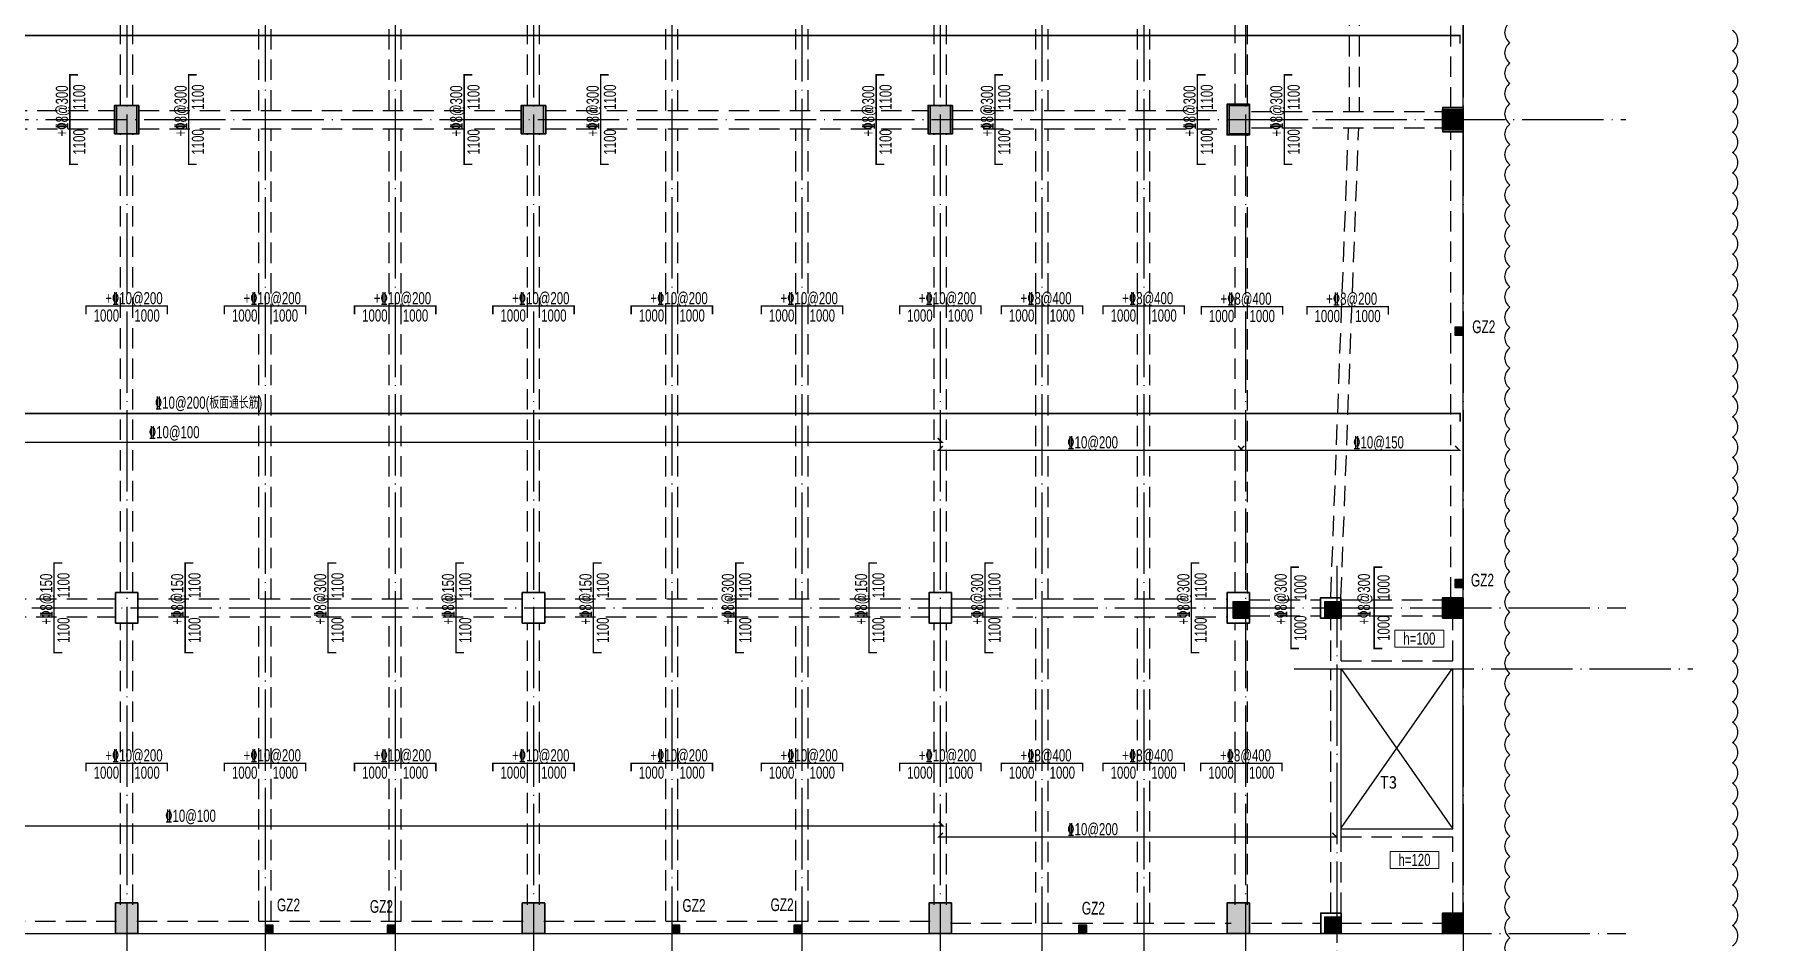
# Model space of a CAD drawing. Extents: x -695511 to 885008, y -751583 to -95266.
# Drawn here: x 565987 to 608510, y -401281 to -378994 of the extents above; entities that cross this region are included whole.
import ezdxf
from ezdxf.enums import TextEntityAlignment as Align

# ---------------------------------------------------------------- set-up
doc = ezdxf.new("R2010")
doc.units = 0
doc.header["$LTSCALE"] = 1000
doc.header["$MEASUREMENT"] = 0
doc.linetypes.add('DOTE', pattern=[2.42, 2, -0.2, 0.02, -0.2])
doc.linetypes.add('线型3', pattern=[750, 500, -250])
for name, color, linetype in [('13', 13, 'Continuous'), ('14', 1, 'Continuous'), ('_0', 7, 'Continuous'), ('DOTE', 1, 'Continuous'), ('GZ', 211, 'Continuous'), ('SEDOTE', 40, 'DOTE'), ('修改说明', 190, 'Continuous'), ('填充', 8, 'Continuous'), ('板厚标注', 7, 'Continuous'), ('板厚标注边框', 7, 'Continuous')]:
    doc.layers.add(name, color=color, linetype=linetype)
for name, color, linetype, lineweight in [('BEAM', 4, 'Continuous', 25), ('BEAM-DASH', 4, '线型3', 25), ('HOLE', 7, 'Continuous', 25), ('楼板正筋文字', 7, 'Continuous', 18), ('楼板正筋钢筋', 1, 'Continuous', 35), ('楼板负筋文字', 7, 'Continuous', 18), ('楼板负筋标注', 142, 'Continuous', 18), ('楼板负筋钢筋', 14, 'Continuous', 35), ('砼柱', 2, 'Continuous', 35)]:
    doc.layers.add(name, color=color, linetype=linetype, lineweight=lineweight)
doc.styles.add('_HZTXT', font='gs_txt.shx', dxfattribs={"width": 0.8, "bigfont": 'HZTXT.shx'})
doc.styles.add('HT', font='simhei.ttf', dxfattribs={"width": 0.7})
doc.styles.add('hztxt', font='romand_pkpm', dxfattribs={"bigfont": 'gbcbig'})
doc.styles.add('hztxt0', font='romans.shx', dxfattribs={"bigfont": 'gbcbig0.shx'})
doc.styles.get("Standard").update_dxf_attribs({"font": 'gbenor.shx', "bigfont": 'gbcbig.shx'})
doc.styles.add('宋体', font='simsun.ttc')
doc.styles.add('样式 1', font='GS_TXT.shx', dxfattribs={"width": 0.7, "height": 375, "bigfont": 'yjkchn.shx'})
doc.styles.add('样式 5', font='GS_TXT.shx', dxfattribs={"width": 0.7, "height": 250, "bigfont": 'yjkchn.shx'})

# ---------------------------------------------------------------- blocks, each defined once
blk = doc.blocks.new('3fmb')
at = {"layer": 'BEAM'}
for p, q in [((366524, -712958), (366524, -701558)), ((366524, -725008), (366524, -713558)), ((366524, -732758), (366524, -725508)), ((363526, -726758), (366274, -726758)), ((363526, -730788), (363526, -726758)), ((366274, -730688), (366274, -726758)), ((363526, -730688), (366274, -730688)), ((323924, -733258), (333424, -733258)), ((333924, -733258), (343424, -733258)), ((343924, -733258), (353424, -733258)), ((353924, -733258), (360824, -733258)), ((361324, -733258), (363026, -733258)), ((363526, -733258), (366074, -733258))]:
    blk.add_line(p, q, dxfattribs=at)
at = {"layer": 'BEAM-DASH', "ltscale": 0.001}
for p, q in [((333524, -712908), (333524, -701608)), ((333824, -712908), (333824, -701608)), ((336924, -713033), (336924, -701483)), ((337224, -713033), (337224, -701483)), ((340124, -713033), (340124, -701483)), ((340424, -713033), (340424, -701483)), ((343524, -712908), (343524, -701608)), ((343824, -712908), (343824, -701608)), ((346924, -713033), (346924, -701483)), ((347224, -713033), (347224, -701483)), ((350124, -713033), (350124, -701483)), ((350424, -713033), (350424, -701483)), ((353524, -712908), (353524, -701608)), ((353824, -712908), (353824, -701608)), ((356024, -713033), (356024, -701483)), ((356324, -713033), (356324, -701483)), ((358524, -713033), (358524, -701483)), ((358824, -713033), (358824, -701483)), ((360924, -712883), (360924, -701608)), ((361224, -712908), (361224, -701608)), ((366224, -712958), (366224, -701558)), ((323974, -713033), (333374, -713033)), ((333974, -713033), (343374, -713033)), ((343974, -713033), (353374, -713033)), ((353974, -713033), (360724, -713033)), ((361324, -713058), (366024, -713058)), ((323974, -713483), (333374, -713483)), ((333974, -713483), (343374, -713483)), ((336924, -725033), (336924, -713483)), ((337224, -725033), (337224, -713483)), ((340124, -725033), (340124, -713483)), ((340424, -725033), (340424, -713483)), ((343974, -713483), (353374, -713483)), ((346924, -725033), (346924, -713483)), ((347224, -725033), (347224, -713483)), ((350124, -725033), (350124, -713483)), ((350424, -725033), (350424, -713483)), ((353974, -713483), (360724, -713483)), ((356024, -725033), (356024, -713483)), ((356324, -725033), (356324, -713483)), ((358524, -725033), (358524, -713483)), ((358824, -725033), (358824, -713483)), ((361324, -713458), (366024, -713458)), ((333524, -724883), (333524, -713608)), ((333824, -724883), (333824, -713608)), ((343524, -724883), (343524, -713608)), ((343824, -724883), (343824, -713608)), ((353524, -724883), (353524, -713608)), ((353824, -724883), (353824, -713608)), ((360924, -724883), (360924, -713633)), ((361224, -724908), (361224, -713608)), ((366224, -725008), (366224, -713558)), ((323949, -725033), (333399, -725033)), ((333949, -725033), (343399, -725033)), ((343949, -725033), (353399, -725033)), ((353949, -725033), (360724, -725033)), ((361274, -725058), (363024, -725058)), ((363524, -725058), (366024, -725058)), ((323949, -725483), (333399, -725483)), ((333524, -732558), (333524, -725633)), ((333824, -732558), (333824, -725633)), ((333949, -725483), (343399, -725483)), ((336924, -732958), (336924, -725483)), ((337224, -732958), (337224, -725483)), ((340124, -732958), (340124, -725483)), ((340424, -732958), (340424, -725483)), ((343524, -732558), (343524, -725633)), ((343824, -732558), (343824, -725633)), ((343949, -725483), (353399, -725483)), ((346924, -732958), (346924, -725483)), ((347224, -732958), (347224, -725483)), ((350124, -732958), (350124, -725483)), ((350424, -732958), (350424, -725483)), ((353524, -732558), (353524, -725633)), ((353824, -732558), (353824, -725633)), ((353949, -725483), (360724, -725483)), ((356024, -733008), (356024, -725483)), ((356324, -733008), (356324, -725483)), ((358524, -733008), (358524, -725483)), ((358824, -733008), (358824, -725483)), ((360924, -732558), (360924, -725633)), ((361224, -732558), (361224, -725633)), ((361274, -725458), (363024, -725458)), ((363276, -726558), (363276, -725508)), ((363524, -725458), (366024, -725458)), ((363526, -726558), (363526, -725508)), ((366274, -726558), (366274, -725508)), ((363526, -726558), (366274, -726558)), ((363276, -730788), (363276, -726758)), ((363276, -732758), (363276, -730788)), ((363526, -732758), (363526, -730788)), ((363526, -730888), (366274, -730888)), ((366274, -732758), (366274, -730888)), ((323924, -732958), (333424, -732958)), ((333924, -732958), (343424, -732958)), ((343924, -732958), (353424, -732958)), ((353924, -733008), (360824, -733008)), ((361324, -733008), (363026, -733008)), ((363526, -733008), (366074, -733008))]:
    blk.add_line(p, q, dxfattribs=at)
for points in [[(363724, -701458), (363724, -713058)], [(363974, -701458), (363974, -713058)], [(363274, -724999), (363709, -713458)], [(363524, -725008), (363959, -713458)]]:
    blk.add_lwpolyline(points, dxfattribs=at)
blk = doc.blocks.new('3fcol')
at = {"layer": '填充'}
h = blk.add_hatch(color=256, dxfattribs=at)
h.dxf.hatch_style = 1
h.paths.add_polyline_path([(260885, -694047), (260385, -694047), (260385, -694747), (260885, -694747)])
h = blk.add_hatch(color=256, dxfattribs=at)
h.dxf.hatch_style = 1
h.paths.add_polyline_path([(270885, -694047), (270385, -694047), (270385, -694747), (270885, -694747)])
h = blk.add_hatch(color=256, dxfattribs=at)
h.dxf.hatch_style = 1
h.paths.add_polyline_path([(280885, -694047), (280385, -694047), (280385, -694747), (280885, -694747)])
h = blk.add_hatch(color=256, dxfattribs=at)
h.dxf.hatch_style = 1
h.paths.add_polyline_path([(288235, -694047), (287735, -694047), (287735, -694747), (288235, -694747)])
h = blk.add_hatch(color=256, dxfattribs=at)
h.dxf.hatch_style = 1
h.paths.add_polyline_path([(293485, -694147), (292985, -694147), (292985, -694647), (293485, -694647)])
h = blk.add_hatch(color=256, dxfattribs=at)
h.dxf.hatch_style = 1
h.paths.add_polyline_path([(288235, -706247), (287835, -706247), (287835, -706647), (288235, -706647)])
h = blk.add_hatch(color=256, dxfattribs=at)
h.dxf.hatch_style = 1
h.paths.add_polyline_path([(290487, -706247), (290087, -706247), (290087, -706647), (290487, -706647)])
h = blk.add_hatch(color=256, dxfattribs=at)
h.dxf.hatch_style = 1
h.paths.add_polyline_path([(293485, -706147), (292985, -706147), (292985, -706647), (293485, -706647)])
h = blk.add_hatch(color=256, dxfattribs=at)
h.dxf.hatch_style = 1
h.paths.add_polyline_path([(260910, -713647), (260360, -713647), (260360, -714397), (260910, -714397)])
h = blk.add_hatch(color=256, dxfattribs=at)
h.dxf.hatch_style = 1
h.paths.add_polyline_path([(270910, -713647), (270360, -713647), (270360, -714397), (270910, -714397)])
h = blk.add_hatch(color=256, dxfattribs=at)
h.dxf.hatch_style = 1
h.paths.add_polyline_path([(280910, -713647), (280360, -713647), (280360, -714397), (280910, -714397)])
h = blk.add_hatch(color=256, dxfattribs=at)
h.dxf.hatch_style = 1
h.paths.add_polyline_path([(288235, -713647), (287685, -713647), (287685, -714397), (288235, -714397)])
h = blk.add_hatch(color=256, dxfattribs=at)
h.dxf.hatch_style = 1
h.paths.add_polyline_path([(293485, -713897), (292985, -713897), (292985, -714397), (293485, -714397)])
h = blk.add_hatch(color=256, dxfattribs=at)
h.dxf.hatch_style = 1
h.paths.add_polyline_path([(290487, -713997), (290087, -713997), (290087, -714397), (290487, -714397)])
at = {"layer": '砼柱', "lineweight": 35}
for points in [[(260885, -694047), (260385, -694047), (260385, -694747), (260885, -694747)], [(270885, -694047), (270385, -694047), (270385, -694747), (270885, -694747)], [(280885, -694047), (280385, -694047), (280385, -694747), (280885, -694747)], [(288235, -694047), (287735, -694047), (287735, -694747), (288235, -694747)], [(293485, -694147), (292985, -694147), (292985, -694647), (293485, -694647)], [(288235, -706247), (287835, -706247), (287835, -706647), (288235, -706647)], [(290487, -706247), (290087, -706247), (290087, -706647), (290487, -706647)], [(293485, -706147), (292985, -706147), (292985, -706647), (293485, -706647)], [(260910, -713647), (260360, -713647), (260360, -714397), (260910, -714397)], [(270910, -713647), (270360, -713647), (270360, -714397), (270910, -714397)], [(280910, -713647), (280360, -713647), (280360, -714397), (280910, -714397)], [(288235, -713647), (287685, -713647), (287685, -714397), (288235, -714397)], [(293485, -713897), (292985, -713897), (292985, -714397), (293485, -714397)], [(290487, -713997), (290087, -713997), (290087, -714397), (290487, -714397)]]:
    blk.add_lwpolyline(points, close=True, dxfattribs=at)
blk = doc.blocks.new('2ft')
at = {"layer": '砼柱', "lineweight": 35}
for points in [[(72976, -898090), (72376, -898090), (72376, -898790), (72976, -898790)], [(82976, -898090), (82376, -898090), (82376, -898790), (82976, -898790)], [(92976, -898090), (92376, -898090), (92376, -898790), (92976, -898790)], [(100276, -898065), (99726, -898065), (99726, -898815), (100276, -898815)], [(105526, -898140), (105026, -898140), (105026, -898740), (105526, -898740)], [(72951, -910065), (72401, -910065), (72401, -910815), (72951, -910815)], [(82951, -910065), (82401, -910065), (82401, -910815), (82951, -910815)], [(92951, -910065), (92401, -910065), (92401, -910815), (92951, -910815)], [(100276, -910065), (99726, -910065), (99726, -910815), (100276, -910815)], [(102526, -910190), (102026, -910190), (102026, -910690), (102526, -910690)], [(105526, -910190), (105026, -910190), (105026, -910690), (105526, -910690)], [(72951, -917690), (72401, -917690), (72401, -918440), (72951, -918440)], [(82951, -917690), (82401, -917690), (82401, -918440), (82951, -918440)], [(92951, -917690), (92401, -917690), (92401, -918440), (92951, -918440)], [(100276, -917690), (99726, -917690), (99726, -918440), (100276, -918440)], [(102528, -917940), (102028, -917940), (102028, -918440), (102528, -918440)], [(105526, -917940), (105026, -917940), (105026, -918440), (105526, -918440)]]:
    blk.add_lwpolyline(points, close=True, dxfattribs=at)
blk = doc.blocks.new('3fgzz')
at = {"layer": 'GZ'}
h = blk.add_hatch(color=256, dxfattribs=at)
h.dxf.hatch_style = 1
h.paths.add_polyline_path([(298318.5, -703267.5), (298318.5, -703067.5), (298118.5, -703067.5), (298118.5, -703267.5)])
h = blk.add_hatch(color=256, dxfattribs=at)
h.dxf.hatch_style = 1
h.paths.add_polyline_path([(298318.5, -709467.5), (298318.5, -709267.5), (298118.5, -709267.5), (298118.5, -709467.5)])
h = blk.add_hatch(color=256, dxfattribs=at)
h.dxf.hatch_style = 1
h.paths.add_polyline_path([(269068.5, -717967.5), (269068.5, -717767.5), (268868.5, -717767.5), (268868.5, -717967.5)])
h = blk.add_hatch(color=256, dxfattribs=at)
h.dxf.hatch_style = 1
h.paths.add_polyline_path([(272068.5, -717967.5), (272068.5, -717767.5), (271868.5, -717767.5), (271868.5, -717967.5)])
h = blk.add_hatch(color=256, dxfattribs=at)
h.dxf.hatch_style = 1
h.paths.add_polyline_path([(279068.5, -717967.5), (279068.5, -717767.5), (278868.5, -717767.5), (278868.5, -717967.5)])
h = blk.add_hatch(color=256, dxfattribs=at)
h.dxf.hatch_style = 1
h.paths.add_polyline_path([(282068.5, -717967.5), (282068.5, -717767.5), (281868.5, -717767.5), (281868.5, -717967.5)])
h = blk.add_hatch(color=256, dxfattribs=at)
h.dxf.hatch_style = 1
h.paths.add_polyline_path([(289068.5, -717967.5), (289068.5, -717767.5), (288868.5, -717767.5), (288868.5, -717967.5)])
for points in [[(298318.5, -703267.5), (298318.5, -703067.5), (298118.5, -703067.5), (298118.5, -703267.5), (298318.5, -703267.5)], [(298318.5, -709467.5), (298318.5, -709267.5), (298118.5, -709267.5), (298118.5, -709467.5), (298318.5, -709467.5)], [(269068.5, -717967.5), (269068.5, -717767.5), (268868.5, -717767.5), (268868.5, -717967.5), (269068.5, -717967.5)], [(272068.5, -717967.5), (272068.5, -717767.5), (271868.5, -717767.5), (271868.5, -717967.5), (272068.5, -717967.5)], [(279068.5, -717967.5), (279068.5, -717767.5), (278868.5, -717767.5), (278868.5, -717967.5), (279068.5, -717967.5)], [(282068.5, -717967.5), (282068.5, -717767.5), (281868.5, -717767.5), (281868.5, -717967.5), (282068.5, -717967.5)], [(289068.5, -717967.5), (289068.5, -717767.5), (288868.5, -717767.5), (288868.5, -717967.5), (289068.5, -717967.5)]]:
    blk.add_lwpolyline(points, dxfattribs=at)
blk = doc.blocks.new('弘吉车间2')
at = {"layer": '14'}
h = blk.add_hatch(dxfattribs=at)
h.set_pattern_fill('ANSI31', color=256, scale=100, angle=135, style=0)
h.set_pattern_definition([(180, (-226475.39, -78017.824), (-3e-15, -12.5), [])])
edge = h.paths.add_edge_path()
edge.add_line((-9011, 2855), (-9011, 2773))
edge.add_line((-9011, 2773), (-9152, 2773))
edge.add_line((-9152, 2773), (-9152, 3084))
edge.add_arc((-9062, 3084), 90, 90, 180, ccw=False)
edge.add_line((-9062, 3174), (-8271, 3174))
edge.add_arc((-8271, 3084), 90, 0, 90, ccw=False)
edge.add_line((-8181, 3084), (-8181, 2768))
edge.add_line((-8181, 2768), (-8311, 2768))
edge.add_line((-8311, 2768), (-8311, 2862))
edge.add_line((-8311, 2862), (-8282, 2862))
edge.add_line((-8282, 2862), (-8268, 2862))
edge.add_line((-8268, 2862), (-8268, 3074))
edge.add_line((-8268, 3074), (-9055, 3074))
edge.add_line((-9055, 3074), (-9055, 2855))
edge.add_line((-9055, 2855), (-9011, 2855))
h.paths.add_polyline_path([(-8629, 2622), (-8629, 3030), (-8321, 3030), (-8321, 2942), (-8535, 2942), (-8535, 2855), (-8362, 2855), (-8362, 2525), (-8542, 2525), (-8542, 2442), (-8320, 2442), (-8320, 2365), (-8628, 2365), (-8628, 2526), (-8697, 2526), (-8697, 2365), (-9006, 2365), (-9006, 2442), (-8784, 2442), (-8784, 2525), (-8963, 2525), (-8963, 2855), (-8790, 2855), (-8790, 2942), (-9004, 2942), (-9004, 3030), (-8697, 3030), (-8697, 2622)])
h.paths.add_polyline_path([(-8874, 2772), (-8776, 2772), (-8776, 2616), (-8874, 2616)], flags=16)
h.paths.add_polyline_path([(-8452, 2772), (-8549, 2772), (-8549, 2616), (-8452, 2616)], flags=16)
edge = h.paths.add_edge_path()
edge.add_line((-9011, 2525), (-9011, 2607))
edge.add_line((-9011, 2607), (-9152, 2607))
edge.add_line((-9152, 2607), (-9152, 2296))
edge.add_arc((-9062, 2296), 90, 180, 270)
edge.add_line((-9062, 2206), (-8271, 2206))
edge.add_arc((-8271, 2296), 90, 270, 360)
edge.add_line((-8181, 2296), (-8181, 2612))
edge.add_line((-8181, 2612), (-8311, 2612))
edge.add_line((-8311, 2612), (-8311, 2518))
edge.add_line((-8311, 2518), (-8282, 2518))
edge.add_line((-8282, 2518), (-8268, 2518))
edge.add_line((-8268, 2518), (-8268, 2306))
edge.add_line((-8268, 2306), (-9055, 2306))
edge.add_line((-9055, 2306), (-9055, 2525))
edge.add_line((-9055, 2525), (-9011, 2525))
for p, q in [((-9300, 29320), (-9300, 0)), ((-9300, 29320), (0, 29320)), ((-9300, 24820), (0, 24820)), ((-9300, 20320), (0, 20320)), ((-9300, 18320), (0, 18320)), ((-9300, 16320), (0, 16320)), ((-9300, 15320), (0, 15320)), ((-9300, 14320), (0, 14320)), ((-9300, 13320), (0, 13320)), ((-9300, 12320), (0, 12320)), ((-9300, 11320), (0, 11320)), ((-9300, 10320), (0, 10320)), ((-9300, 9320), (0, 9320)), ((-9300, 8320), (0, 8320)), ((-9300, 7320), (0, 7320)), ((-9300, 6320), (0, 6320)), ((-9300, 5320), (0, 5320)), ((-9300, 4320), (0, 4320)), ((-9300, 3320), (0, 3320)), ((-9300, 3320), (0, 3320))]:
    blk.add_line(p, q, dxfattribs=at)
for points in [[(-9300, 0), (0, 0), (0, 29320), (-9300, 29320)], [(-8874, 2772), (-8776, 2772), (-8776, 2616), (-8874, 2616)], [(-8452, 2772), (-8549, 2772), (-8549, 2616), (-8452, 2616)]]:
    blk.add_lwpolyline(points, close=True, dxfattribs=at)
for points in [[(-9011, 2855), (-9011, 2773), (-9152, 2773), (-9152, 3084, -0.414214), (-9062, 3174), (-8271, 3174, -0.414214), (-8181, 3084), (-8181, 2768), (-8311, 2768), (-8311, 2862), (-8282, 2862), (-8268, 2862), (-8268, 3074), (-9055, 3074), (-9055, 2855)], [(-9011, 2525), (-9011, 2607), (-9152, 2607), (-9152, 2296, 0.414214), (-9062, 2206), (-8271, 2206, 0.414214), (-8181, 2296), (-8181, 2612), (-8311, 2612), (-8311, 2518), (-8282, 2518), (-8268, 2518), (-8268, 2306), (-9055, 2306), (-9055, 2525)]]:
    blk.add_lwpolyline(points, format="xyb", close=True, dxfattribs=at)
blk.add_lwpolyline([(-8629, 2622), (-8629, 2622), (-8629, 3030), (-8321, 3030), (-8321, 2942), (-8535, 2942), (-8535, 2855), (-8362, 2855), (-8362, 2525), (-8542, 2525), (-8542, 2442), (-8320, 2442), (-8320, 2365), (-8628, 2365), (-8628, 2526), (-8697, 2526), (-8697, 2365), (-9006, 2365), (-9006, 2442), (-8784, 2442), (-8784, 2525), (-8963, 2525), (-8963, 2855), (-8790, 2855), (-8790, 2942), (-9004, 2942), (-9004, 3030), (-8697, 3030), (-8697, 2622), (-8629, 2622)], dxfattribs=at)
at = {"layer": '13', "color": 7, "style": '_HZTXT', "width": 0.85}
for s, height, p in [('佛山市天地元一净化设备有限公司', 417.91, (-6694, 19336)), ('净化智能装备总部项目-', 417.91, (-6750, 18616)), ('2号车间', 417.9, (-2815, 18616)), ('佛山市天地元一净化设备有限公司', 417.91, (-6282, 17179)), ('结 施', 400, (-6198, 14522)), ('GS-  /32', 400, (-6198, 13522)), ('第 1 版', 400, (-6198, 12522)), ('2025.09', 400, (-6166, 11522)), ('AT-FS25023E', 400, (-6166, 3522))]:
    blk.add_text(s, height=height, dxfattribs=at).set_placement(p)
at = {"layer": '13', "style": 'hztxt', "width": 0.7}
for s, p in [('建筑工程甲级设计证书号：A144002161', (-8015, 1568)), ('市政工程乙级设计证书号：A244002168', (-8015, 1144)), ('城乡规划编制乙级证书编号：粤自资规乙字23440110', (-8015, 639)), ('电话 Tel：020-84214629', (-8015, 159))]:
    blk.add_text(s, height=350, rotation=359.9997, dxfattribs=at).set_placement(p)
at = {"layer": '14'}
for s, height, style, width, p in [('注册章', 350, '宋体', 0.82, (-9173, 24949)), ('工程设计出图专用章', 350, '宋体', 0.82, (-9173, 20449)), ('项', 350, '宋体', 0.82, (-9176, 19220)), ('目', 350, '宋体', 0.82, (-8632, 19220)), ('名', 350, '宋体', 0.82, (-8081, 19220)), ('称', 350, '宋体', 0.82, (-7542, 19220)), ('兴', 350, '宋体', 0.82, (-9176, 17220)), ('建', 350, '宋体', 0.82, (-8632, 17220)), ('单', 350, '宋体', 0.82, (-8081, 17220)), ('位', 350, '宋体', 0.82, (-7542, 17220)), ('图      名', 350, '宋体', 0.82, (-9176, 15566)), ('图      别', 350, '宋体', 0.82, (-9176, 14566)), ('图      号', 350, '宋体', 0.82, (-9176, 13566)), ('版  本  号', 350, '宋体', 0.82, (-9176, 12566)), ('日      期', 350, '宋体', 0.82, (-9176, 11566)), ('制      图', 350, '宋体', 0.82, (-9176, 10566)), ('设      计', 350, '宋体', 0.82, (-9176, 9566)), ('专业负责人', 350, '宋体', 0.82, (-9176, 8566)), ('项目负责人', 350, '宋体', 0.82, (-9176, 7566)), ('专业校对人', 350, '宋体', 0.82, (-9149, 6566, -24845)), ('审  核  人', 350, '宋体', 0.82, (-9149, 5566, -24845)), ('审  定  人', 350, '宋体', 0.82, (-9149, 4566, -24845)), ('设  计  号', 350, '宋体', 0.82, (-9149, 3566, -24845)), ('广州亚泰建筑设计院有限公司', 480, 'HT', 0.8, (-8033, 2612))]:
    blk.add_text(s, height=height, dxfattribs=dict(at, style=style, width=width)).set_placement(p)
at = {"layer": '14', "width": 0.8}
blk.add_text('GUANGZHOU ASIA TOP ARCHITECTURAL DESIGNINSTITUTE CO.,LTD', height=198, rotation=359.9997, dxfattribs=at).set_placement((-7987, 2124, -24845))
at = {"layer": '14', "style": 'hztxt0'}
for s, p in [('电子文件名：', (-24105, -584)), ('图纸版权属设计单位所有，未经许可，外人及外单位不得翻印复制作为其他工程之用。', (-14838, -548))]:
    blk.add_text(s, height=450, rotation=359.9997, dxfattribs=at).set_placement(p)

msp = doc.modelspace()

# ---------------------------------------------------------------- linework, layer by layer
at = {"layer": 'DOTE', "linetype": 'DOTE'}
for p, q in [((568251.2, -356760.8), (568251.2, -401982.8)), ((578251.2, -356760.8), (578251.2, -401982.8)), ((588251.2, -356760.8), (588251.2, -401982.8)), ((595751.2, -356760.8), (595751.2, -401982.8)), ((601101.2, -356760.8), (601101.2, -401982.8)), ((505756.8, -381082.8), (605101.2, -381082.8)), ((598003.3, -392053.9), (598003.3, -401982.8)), ((490901.2, -393082.8), (605101.2, -393082.8)), ((490901.2, -401082.8), (605101.2, -401082.8))]:
    msp.add_line(p, q, dxfattribs=at)
at = {"layer": 'HOLE'}
for p, q in [((598103.3, -394582.8), (600826.2, -398482.8)), ((600826.2, -394582.8), (598103.3, -398482.8))]:
    msp.add_line(p, q, dxfattribs=at)
at = {"layer": 'SEDOTE', "linetype": 'DOTE'}
for p, q in [((571651.2, -356370.4), (571651.2, -402141)), ((574851.2, -356370.4), (574851.2, -402141)), ((581651.2, -356370.4), (581651.2, -402141)), ((584851.2, -356370.4), (584851.2, -402141)), ((590751.2, -356370.4), (590751.2, -402141)), ((593251.2, -356370.4), (593251.2, -402141))]:
    msp.add_line(p, q, dxfattribs=at)
msp.add_lwpolyline([(596949.9, -394582.8), (606753.5, -394582.8)], dxfattribs=at)
at = {"layer": '修改说明'}
for points in [[(602255.2, -378693.1, 0.5206), (602255.2, -379193.1, 0.5206), (602255.2, -379693.1, 0.5206), (602255.2, -380193.1, 0.5206), (602255.2, -380693.1, 0.5206), (602255.2, -381193.1, 0.5206), (602255.2, -381693.1, 0.5206), (602255.2, -382193.1, 0.5206), (602255.2, -382693.1, 0.5206), (602255.2, -383193.1, 0.5206), (602255.2, -383693.1, 0.5206), (602255.2, -384193.1, 0.5206), (602255.2, -384693.1, 0.5206), (602255.2, -385193.1, 0.5206), (602255.2, -385693.1, 0.5206), (602255.2, -386193.1, 0.5206), (602255.2, -386693.1, 0.5206), (602255.2, -387193.1, 0.5206), (602255.2, -387693.1, 0.5206), (602255.2, -388193.1, 0.5206), (602255.2, -388693.1, 0.5206), (602255.2, -389193.1, 0.5206), (602255.2, -389693.1, 0.5206), (602255.2, -390193.1, 0.5206), (602255.2, -390693.1, 0.5206), (602255.2, -391193.1, 0.5206), (602255.2, -391693.1, 0.5206), (602255.2, -392193.1, 0.5206), (602255.2, -392693.1, 0.5206), (602255.2, -393193.1, 0.5206), (602255.2, -393693.1, 0.5206), (602255.2, -394193.1, 0.5206), (602255.2, -394693.1, 0.5206), (602255.2, -395193.1, 0.5206), (602255.2, -395693.1, 0.5206), (602255.2, -396193.1, 0.5206), (602255.2, -396693.1, 0.5206), (602255.2, -397193.1, 0.5206), (602255.2, -397693.1, 0.5206), (602255.2, -398193.1, 0.5206), (602255.2, -398693.1, 0.5206), (602255.2, -399193.1, 0.5206), (602255.2, -399693.1, 0.5206), (602255.2, -400193.1, 0.5206), (602255.2, -400693.1, 0.5206), (602255.2, -401193.1, 0.5206), (602255.2, -401693.1, 0.5206)], [(607726.9, -401389.9, 0.5206), (607726.9, -400889.9, 0.5206), (607726.9, -400389.9, 0.5206), (607726.9, -399889.9, 0.5206), (607726.9, -399389.9, 0.5206), (607726.9, -398889.9, 0.5206), (607726.9, -398389.9, 0.5206), (607726.9, -397889.9, 0.5206), (607726.9, -397389.9, 0.5206), (607726.9, -396889.9, 0.5206), (607726.9, -396389.9, 0.5206), (607726.9, -395889.9, 0.5206), (607726.9, -395389.9, 0.5206), (607726.9, -394889.9, 0.5206), (607726.9, -394389.9, 0.5206), (607726.9, -393889.9, 0.5206), (607726.9, -393389.9, 0.5206), (607726.9, -392889.9, 0.5206), (607726.9, -392389.9, 0.5206), (607726.9, -391889.9, 0.5206), (607726.9, -391389.9, 0.5206), (607726.9, -390889.9, 0.5206), (607726.9, -390389.9, 0.5206), (607726.9, -389889.9, 0.5206), (607726.9, -389389.9, 0.5206), (607726.9, -388889.9, 0.5206), (607726.9, -388389.9, 0.5206), (607726.9, -387889.9, 0.5206), (607726.9, -387389.9, 0.5206), (607726.9, -386889.9, 0.5206), (607726.9, -386389.9, 0.5206), (607726.9, -385889.9, 0.5206), (607726.9, -385389.9, 0.5206), (607726.9, -384889.9, 0.5206), (607726.9, -384389.9, 0.5206), (607726.9, -383889.9, 0.5206), (607726.9, -383389.9, 0.5206), (607726.9, -382889.9, 0.5206), (607726.9, -382389.9, 0.5206), (607726.9, -381889.9, 0.5206), (607726.9, -381389.9, 0.5206), (607726.9, -380889.9, 0.5206), (607726.9, -380389.9, 0.5206), (607726.9, -379889.9, 0.5206), (607726.9, -379389.9, 0.5206), (607726.9, -378889.9, 0.5206)]]:
    msp.add_lwpolyline(points, format="xyb", dxfattribs=at)
at = {"layer": '板厚标注边框', "lineweight": 18}
for points in [[(599427.9, -394048.3), (600627.9, -394048.3), (600627.9, -393628.3), (599427.9, -393628.3)], [(599307.9, -399488.8), (600507.9, -399488.8), (600507.9, -399068.8), (599307.9, -399068.8)]]:
    msp.add_lwpolyline(points, close=True, dxfattribs=at)
at = {"layer": '楼板正筋钢筋', "lineweight": 35, "const_width": 35}
for points in [[(551731.9, -388911.2), (551625.9, -389017.3), (588295.4, -389017.3), (588189.3, -388911.2)], [(588315.4, -389103.2), (588209.4, -389209.3), (595677.9, -389209.3), (595571.8, -389103.2)], [(595724.3, -389103.2), (595618.3, -389209.3), (601012.3, -389209.3), (600906.2, -389103.2)], [(548496.4, -398339.2), (548390.4, -398445.3), (588318.4, -398445.3), (588212.3, -398339.2)], [(588315.4, -398611.7), (588209.4, -398717.8), (597997.6, -398717.8), (597891.5, -398611.7)]]:
    msp.add_lwpolyline(points, dxfattribs=at)
at = {"layer": '楼板负筋钢筋', "lineweight": 35, "const_width": 35}
for points in [[(548352.1, -379216.3), (548352.1, -379016.3), (601029.6, -379016.3), (601029.6, -379216.3)], [(567052.4, -382182.8), (566852.4, -382182.8), (566852.4, -379982.8), (567052.4, -379982.8)], [(569971.4, -382182.8), (569771.4, -382182.8), (569771.4, -379982.8), (569971.4, -379982.8)], [(576745.9, -382182.8), (576545.9, -382182.8), (576545.9, -379982.8), (576745.9, -379982.8)], [(580100.4, -382182.8), (579900.4, -382182.8), (579900.4, -379982.8), (580100.4, -379982.8)], [(586875.4, -382182.8), (586675.4, -382182.8), (586675.4, -379982.8), (586875.4, -379982.8)], [(589793.9, -382182.8), (589593.9, -382182.8), (589593.9, -379982.8), (589793.9, -379982.8)], [(594772.4, -382182.8), (594572.4, -382182.8), (594572.4, -379982.8), (594772.4, -379982.8)], [(596907.7, -382182.8), (596707.7, -382182.8), (596707.7, -379982.8), (596907.7, -379982.8)], [(567251.2, -385867.3), (567251.2, -385667.3), (569251.2, -385667.3), (569251.2, -385867.3)], [(570651.2, -385867.3), (570651.2, -385667.3), (572651.2, -385667.3), (572651.2, -385867.3)], [(573851.2, -385867.3), (573851.2, -385667.3), (575851.2, -385667.3), (575851.2, -385867.3)], [(577251.2, -385867.3), (577251.2, -385667.3), (579251.2, -385667.3), (579251.2, -385867.3)], [(580651.2, -385867.3), (580651.2, -385667.3), (582651.2, -385667.3), (582651.2, -385867.3)], [(583851.2, -385867.3), (583851.2, -385667.3), (585851.2, -385667.3), (585851.2, -385867.3)], [(587251.2, -385867.3), (587251.2, -385667.3), (589251.2, -385667.3), (589251.2, -385867.3)], [(589751.2, -385867.3), (589751.2, -385667.3), (591751.2, -385667.3), (591751.2, -385867.3)], [(592251.2, -385867.3), (592251.2, -385667.3), (594251.2, -385667.3), (594251.2, -385867.3)], [(594665.8, -385879.9), (594665.8, -385679.9), (596665.8, -385679.9), (596665.8, -385879.9)], [(597263.6, -385880.6), (597263.6, -385680.6), (599263.6, -385680.6), (599263.6, -385880.6)], [(548352.1, -388506.3), (548352.1, -388306.3), (601032.2, -388306.3), (601032.2, -388506.3)], [(566665.9, -394182.8), (566465.9, -394182.8), (566465.9, -391982.8), (566665.9, -391982.8)], [(569887.9, -394182.8), (569687.9, -394182.8), (569687.9, -391982.8), (569887.9, -391982.8)], [(573401.9, -394182.8), (573201.9, -394182.8), (573201.9, -391982.8), (573401.9, -391982.8)], [(576543.9, -394182.8), (576343.9, -394182.8), (576343.9, -391982.8), (576543.9, -391982.8)], [(579924.9, -394182.8), (579724.9, -394182.8), (579724.9, -391982.8), (579924.9, -391982.8)], [(583425.4, -394182.8), (583225.4, -394182.8), (583225.4, -391982.8), (583425.4, -391982.8)], [(586699.4, -394182.8), (586499.4, -394182.8), (586499.4, -391982.8), (586699.4, -391982.8)], [(589551.4, -394182.8), (589351.4, -394182.8), (589351.4, -391982.8), (589551.4, -391982.8)], [(594622.4, -394182.8), (594422.4, -394182.8), (594422.4, -391982.8), (594622.4, -391982.8)], [(597071.9, -394082.8), (596871.9, -394082.8), (596871.9, -392082.8), (597071.9, -392082.8)], [(599118.1, -394082.8), (598918.1, -394082.8), (598918.1, -392082.8), (599118.1, -392082.8)], [(567251.2, -397102.3), (567251.2, -396902.3), (569251.2, -396902.3), (569251.2, -397102.3)], [(570651.2, -397102.3), (570651.2, -396902.3), (572651.2, -396902.3), (572651.2, -397102.3)], [(573851.2, -397102.3), (573851.2, -396902.3), (575851.2, -396902.3), (575851.2, -397102.3)], [(577251.2, -397102.3), (577251.2, -396902.3), (579251.2, -396902.3), (579251.2, -397102.3)], [(580651.2, -397102.3), (580651.2, -396902.3), (582651.2, -396902.3), (582651.2, -397102.3)], [(583851.2, -397102.3), (583851.2, -396902.3), (585851.2, -396902.3), (585851.2, -397102.3)], [(587251.2, -397102.3), (587251.2, -396902.3), (589251.2, -396902.3), (589251.2, -397102.3)], [(589751.2, -397102.3), (589751.2, -396902.3), (591751.2, -396902.3), (591751.2, -397102.3)], [(592251.2, -397102.3), (592251.2, -396902.3), (594251.2, -396902.3), (594251.2, -397102.3)], [(594653.4, -397102.3), (594653.4, -396902.3), (596653.4, -396902.3), (596653.4, -397102.3)]]:
    msp.add_lwpolyline(points, dxfattribs=at)

# ---------------------------------------------------------------- block references
for name, p in [('3fmb', (234577.2, 332175.3)), ('3fcol', (307615.9, 313313.7)), ('2ft', (495575.5, 517356.9))]:
    msp.add_blockref(name, p)
at = {"layer": '_0', "xscale": 1.5, "yscale": 1.5, "zscale": 1.5}
msp.add_blockref('弘吉车间2', (629793.5, -427184), dxfattribs=at)
at = {"layer": 'GZ', "color": 2}
msp.add_blockref('3fgzz', (302782.7, 316884.7), dxfattribs=at)

# ---------------------------------------------------------------- texts
at = {"color": 2, "style": '宋体'}
msp.add_text('T3', height=312.5, dxfattribs=at).set_placement((599061.1, -397618.1), align=Align.BOTTOM_LEFT)
at = {"layer": 'GZ', "style": '样式 1', "width": 0.7}
for p in [(601327.1, -386424.6), (601294.6, -392651.6), (571944.1, -400635.1), (574228.6, -400671.6), (581912.6, -400647.1), (584078.1, -400629.1), (591730.6, -400714.6)]:
    msp.add_text('GZ2', height=312.5, dxfattribs=at).set_placement(p, align=Align.BOTTOM_LEFT)
at = {"layer": '板厚标注', "style": '样式 1', "width": 0.7}
for s, p in [('h=100', (600027.9, -393838.3)), ('h=120', (599907.9, -399278.8))]:
    msp.add_text(s, height=300, dxfattribs=at).set_placement(p, align=Align.MIDDLE_CENTER)
at = {"layer": '楼板正筋文字', "style": '样式 5', "width": 0.7}
for s, p in [('%%13210@200(板面通长筋)', (568944.6, -388189.6)), ('%%13210@100', (568796.4, -388914.8)), ('%%13210@200', (591373.5, -389164.3)), ('%%13210@150', (598402, -389164.3)), ('%%13210@100', (569197.9, -398342.8)), ('%%13210@200', (591373.5, -398672.8))]:
    msp.add_text(s, height=300, dxfattribs=at).set_placement(p)
at = {"layer": '楼板负筋文字', "style": '样式 5', "width": 0.7}
for s, p in [('+%%1328@300', (566807.4, -381496.3)), ('+%%1328@300', (569726.4, -381496.3)), ('+%%1328@300', (576500.9, -381496.3)), ('+%%1328@300', (579855.4, -381496.3)), ('+%%1328@300', (586630.4, -381496.3)), ('+%%1328@300', (589548.9, -381496.3)), ('+%%1328@300', (594527.4, -381496.3)), ('+%%1328@300', (596662.7, -381496.3)), ('+%%1328@150', (566420.9, -393496.3)), ('+%%1328@150', (569642.9, -393496.3)), ('+%%1328@300', (573156.9, -393496.3)), ('+%%1328@150', (576298.9, -393496.3)), ('+%%1328@150', (579679.9, -393496.3)), ('+%%1328@300', (583180.4, -393496.3)), ('+%%1328@150', (586454.4, -393496.3)), ('+%%1328@300', (589306.4, -393496.3)), ('+%%1328@300', (594377.4, -393496.3)), ('+%%1328@300', (596769.8, -393496.3)), ('+%%1328@300', (598816.1, -393496.3))]:
    msp.add_text(s, height=300, rotation=89.99999, dxfattribs=at).set_placement(p)
for s, p in [('+%%13210@200', (567724.7, -385622.3)), ('+%%13210@200', (571124.7, -385622.3)), ('+%%13210@200', (574324.7, -385622.3)), ('+%%13210@200', (577724.7, -385622.3)), ('+%%13210@200', (581124.7, -385622.3)), ('+%%13210@200', (584324.7, -385622.3)), ('+%%13210@200', (587724.7, -385622.3)), ('+%%1328@400', (590224.7, -385622.3)), ('+%%1328@400', (592724.7, -385622.3)), ('+%%1328@400', (595139.3, -385634.9)), ('+%%1328@200', (597737.1, -385635.6)), ('+%%13210@200', (567724.7, -396857.3)), ('+%%13210@200', (571124.7, -396857.3)), ('+%%13210@200', (574324.7, -396857.3)), ('+%%13210@200', (577724.7, -396857.3)), ('+%%13210@200', (581124.7, -396857.3)), ('+%%13210@200', (584324.7, -396857.3)), ('+%%13210@200', (587724.7, -396857.3)), ('+%%1328@400', (590224.7, -396857.3)), ('+%%1328@400', (592724.7, -396857.3)), ('+%%1328@400', (595126.9, -396857.3))]:
    msp.add_text(s, height=300, dxfattribs=at).set_placement(p)
at = {"layer": '楼板负筋标注', "style": '样式 5', "width": 0.7}
for s, rotation, p in [('1100', 89.99999, (566932.4, -380532.8)), ('1100', 89.99999, (569851.4, -380532.8)), ('1100', 89.99999, (576625.9, -380532.8)), ('1100', 89.99999, (579980.4, -380532.8)), ('1100', 89.99999, (586755.4, -380532.8)), ('1100', 89.99999, (589673.9, -380532.8)), ('1100', 89.99999, (594652.4, -380532.8)), ('1100', 89.99999, (596787.7, -380532.8)), ('1100', 89.99999, (566932.4, -381632.8)), ('1100', 89.99999, (569851.4, -381632.8)), ('1100', 89.99999, (576625.9, -381632.8)), ('1100', 89.99999, (579980.4, -381632.8)), ('1100', 89.99999, (586755.4, -381632.8)), ('1100', 89.99999, (589673.9, -381632.8)), ('1100', 89.99999, (594652.4, -381632.8)), ('1100', 89.99999, (596787.7, -381632.8)), ('1100', 89.99999, (566545.9, -392532.8)), ('1100', 89.99999, (569767.9, -392532.8)), ('1100', 89.99999, (573281.9, -392532.8)), ('1100', 89.99999, (576423.9, -392532.8)), ('1100', 89.99999, (579804.9, -392532.8)), ('1100', 89.99999, (583305.4, -392532.8)), ('1100', 89.99999, (586579.4, -392532.8)), ('1100', 89.99999, (589431.4, -392532.8)), ('1100', 89.99999, (594502.4, -392532.8)), ('1000', 90, (596951.9, -392582.8)), ('1000', 90, (598998.1, -392582.8)), ('1100', 89.99999, (566545.9, -393632.8)), ('1100', 89.99999, (569767.9, -393632.8)), ('1100', 89.99999, (573281.9, -393632.8)), ('1100', 89.99999, (576423.9, -393632.8)), ('1100', 89.99999, (579804.9, -393632.8)), ('1100', 89.99999, (583305.4, -393632.8)), ('1100', 89.99999, (586579.4, -393632.8)), ('1100', 89.99999, (589431.4, -393632.8)), ('1100', 89.99999, (594502.4, -393632.8)), ('1000', 90, (596951.9, -393582.8)), ('1000', 90, (598998.1, -393582.8))]:
    msp.add_text(s, height=300, rotation=rotation, dxfattribs=at).set_placement(p, align=Align.TOP_CENTER)
for p in [(567751.2, -385747.3), (568751.2, -385747.3), (571151.2, -385747.3), (572151.2, -385747.3), (574351.2, -385747.3), (575351.2, -385747.3), (577751.2, -385747.3), (578751.2, -385747.3), (581151.2, -385747.3), (582151.2, -385747.3), (584351.2, -385747.3), (585351.2, -385747.3), (587751.2, -385747.3), (588751.2, -385747.3), (590251.2, -385747.3), (591251.2, -385747.3), (592751.2, -385747.3), (593751.2, -385747.3), (595165.8, -385759.9), (596165.8, -385759.9), (597763.6, -385760.6), (598763.6, -385760.6), (567751.2, -396982.3), (568751.2, -396982.3), (571151.2, -396982.3), (572151.2, -396982.3), (574351.2, -396982.3), (575351.2, -396982.3), (577751.2, -396982.3), (578751.2, -396982.3), (581151.2, -396982.3), (582151.2, -396982.3), (584351.2, -396982.3), (585351.2, -396982.3), (587751.2, -396982.3), (588751.2, -396982.3), (590251.2, -396982.3), (591251.2, -396982.3), (592751.2, -396982.3), (593751.2, -396982.3), (595153.4, -396982.3), (596153.4, -396982.3)]:
    msp.add_text('1000', height=300, dxfattribs=at).set_placement(p, align=Align.TOP_CENTER)

doc.saveas('drawing.dxf')
